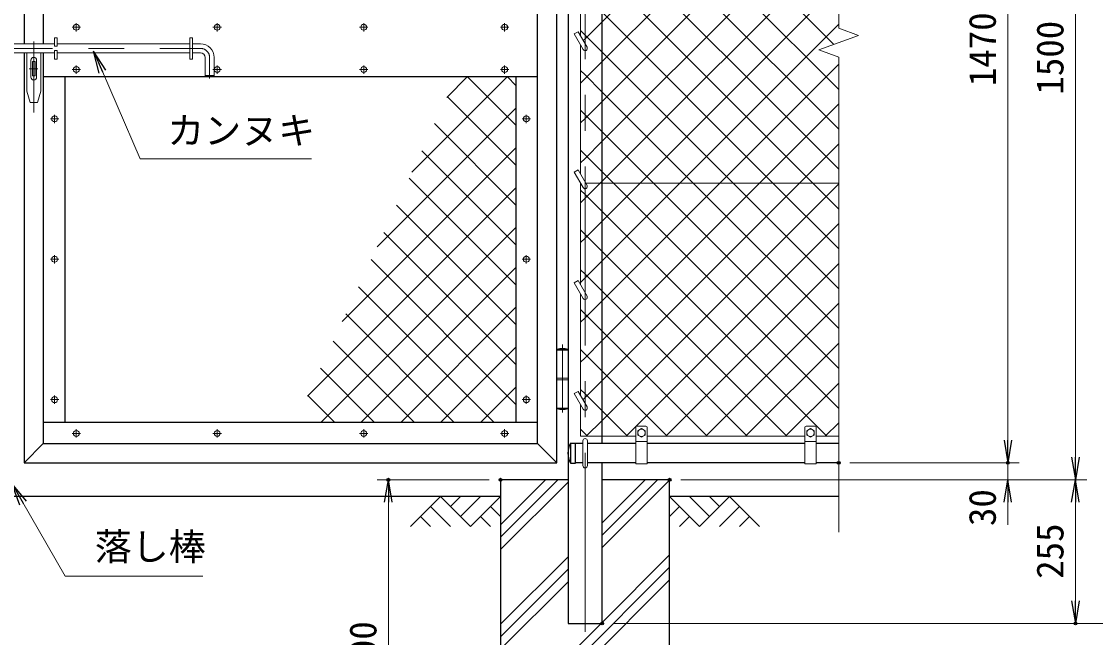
# Model space of a CAD drawing. Units: millimetres, scale not verified. Extents: x -4200 to 4200, y -2970 to 2970.
# Drawn here: x 1242 to 3148, y -819 to 274 of the extents above; entities that cross this region are included whole.
import ezdxf
from ezdxf.enums import TextEntityAlignment as Align

# ---------------------------------------------------------------- set-up
doc = ezdxf.new("R2010")
doc.units = ezdxf.units.MM
doc.header["$LTSCALE"] = 10
doc.header["$PDMODE"] = 32
doc.header["$PDSIZE"] = 5
doc.linetypes.add('USER1', pattern=[50.8, 31.75, -6.35, 6.35, -6.35])
for name, color, linetype, lineweight in [('0-0_D-STR1', 1, 'Continuous', 25), ('0-1_D-DCR-HCH', 7, 'Continuous', 13), ('0-2_D-STR3', 3, 'Continuous', 13), ('0-3_D-BMK', 2, 'USER1', 13), ('0-4_D-STR4', 7, 'Continuous', 25), ('0-5_D-BGD', 7, 'Continuous', 25), ('0-6_D-STR-TXT', 7, 'Continuous', 13), ('0-7_D-STR-DIM', 7, 'Continuous', 13), ('0-B_D-STR2', 7, 'Continuous', 13)]:
    doc.layers.add(name, color=color, linetype=linetype, lineweight=lineweight)
doc.layers.add('0-8_0', color=7, linetype='Continuous')
doc.layers.add('0-9_Defpoints', color=8, linetype='Continuous')
doc.styles.add('ＭＳ ゴシック', font='')
doc.styles.get('ＭＳ ゴシック').set_extended_font_data('MS Gothic')

# ---------------------------------------------------------------- blocks, each defined once
blk = doc.blocks.new('_Open')
at = {"layer": '0-8_0'}
blk.add_line((-10, 1.667), (0, 0), dxfattribs=at)
blk.add_lwpolyline([(-10, -1.667), (0, 0), (-10, 0)], dxfattribs=at)

msp = doc.modelspace()

# ---------------------------------------------------------------- linework, layer by layer
at = {"layer": '0-0_D-STR1'}
for p, q in [((1246.74, 961.37), (1246.74, 234.37)), ((2191.74, -508.63), (2191.74, 961.37)), ((1280.74, 927.37), (1280.74, 234.37)), ((2157.74, -474.63), (2157.74, 927.37)), ((2272.24, -474.63), (2272.24, 927.37)), ((1246.74, 218.37), (1246.74, -508.63)), ((1280.74, 218.37), (1280.74, -474.63)), ((1280.74, 176.37), (2157.74, 176.37)), ((1318.74, 176.37), (1318.74, -436.63)), ((2119.74, -436.63), (2119.74, 176.37)), ((1280.74, -436.63), (2157.74, -436.63)), ((1280.74, -474.63), (1246.74, -508.63)), ((1280.74, -474.63), (2157.74, -474.63)), ((2157.74, -474.63), (2191.74, -508.63)), ((2216.66, -474.13), (2224.99, -474.13)), ((2216.99, -509.13), (2216.99, -474.13)), ((2224.99, -509.13), (2224.99, -474.13)), ((2237.99, -474.63), (2224.99, -474.63)), ((2331.99, -474.63), (2245.99, -474.63)), ((2631.99, -474.63), (2351.99, -474.63)), ((2691.99, -474.63), (2651.99, -474.63)), ((1246.74, -508.63), (2191.74, -508.63)), ((2216.66, -509.13), (2224.99, -509.13)), ((2237.99, -508.63), (2224.99, -508.63)), ((2331.99, -508.63), (2245.99, -508.63)), ((2631.99, -508.63), (2351.99, -508.63)), ((2691.99, -508.63), (2651.99, -508.63))]:
    msp.add_line(p, q, dxfattribs=at)
msp.add_lwpolyline([(2211.74, 977.37), (2211.74, -793.63), (2272.24, -793.63), (2272.24, -508.63)], dxfattribs=at)
for centre, radius, start, end in [((2247.22, -491.63), 35.72, 151.52136, 208.47864), ((2216.66, -475.13), 1, 90, 147.70173), ((2216.66, -508.13), 1, 212.29827, 270)]:
    msp.add_arc(centre, radius, start, end, dxfattribs=at)
at = {"layer": '0-1_D-DCR-HCH'}
for p, q in [((2091.99, -640.52), (2193.88, -538.63)), ((2091.99, -618.42), (2171.78, -538.63)), ((2091.99, -662.62), (2211.74, -542.87)), ((2272.24, -637.05), (2370.66, -538.63)), ((2272.24, -614.95), (2348.56, -538.63)), ((2272.24, -659.14), (2391.99, -539.39)), ((1985.57, -568.63), (1932.36, -621.84)), ((1985.57, -568.63), (2038.78, -621.84)), ((2003.3, -586.37), (2021.04, -568.63)), ((2021.04, -604.11), (2056.52, -568.63)), ((2038.78, -621.84), (2091.99, -568.63)), ((2445.2, -621.84), (2391.99, -568.63)), ((2462.94, -604.11), (2427.47, -568.63)), ((2498.42, -568.63), (2445.2, -621.84)), ((2480.77, -586.46), (2462.94, -568.63)), ((2498.42, -568.63), (2551.63, -621.84)), ((1967.83, -586.37), (2003.47, -621.84)), ((2074.25, -586.37), (2091.99, -604.03)), ((2409.73, -586.37), (2391.99, -604.03)), ((2516.15, -586.37), (2480.52, -621.84)), ((1950.09, -604.11), (1967.91, -621.84)), ((2056.52, -604.11), (2074.34, -621.84)), ((2427.47, -604.11), (2409.65, -621.84)), ((2533.89, -604.11), (2516.07, -621.84)), ((2091.99, -795.2), (2211.74, -675.45)), ((2272.24, -791.73), (2391.99, -671.98)), ((2091.99, -994.07), (2391.99, -694.07)), ((2091.99, -817.3), (2211.74, -697.55)), ((2091.99, -1016.17), (2391.99, -716.17)), ((2091.99, -839.39), (2211.74, -719.64)), ((2091.99, -971.98), (2270.33, -793.63))]:
    msp.add_line(p, q, dxfattribs=at)
at = {"layer": '0-2_D-STR3'}
for p, q in [((2233.99, 248.22), (2233.99, 477.22)), ((2222.6, 251.96), (2229.53, 255.96)), ((2222.6, 251.96), (2238.53, 224.37)), ((2229.53, 255.96), (2245.46, 228.37)), ((1182.74, 234.37), (1300.74, 234.37)), ((1300.74, 245.37), (1300.74, 230.37)), ((1300.74, 245.37), (1305.24, 245.37)), ((1300.74, 230.37), (1305.24, 230.37)), ((1305.24, 245.37), (1305.24, 230.37)), ((1305.24, 234.37), (1540.74, 234.37)), ((1540.74, 245.37), (1540.74, 207.37)), ((1540.74, 245.37), (1545.24, 245.37)), ((1545.24, 245.37), (1545.24, 207.37)), ((1545.24, 234.37), (1559.74, 234.37)), ((2233.99, 3.22), (2233.99, 232.22)), ((1182.74, 218.37), (1300.74, 218.37)), ((1251.24, 218.37), (1251.24, 150.37)), ((1276.24, 218.37), (1276.24, 150.37)), ((1300.74, 222.37), (1300.74, 207.37)), ((1305.24, 218.37), (1540.74, 218.37)), ((1545.24, 218.37), (1559.74, 218.37)), ((1583.74, 210.37), (1583.74, 178.37)), ((1258.74, 205.37), (1258.74, 175.37)), ((1261.49, 202.87), (1265.99, 202.87)), ((1261.49, 202.87), (1261.49, 177.87)), ((1265.99, 202.87), (1265.99, 177.87)), ((1268.74, 205.37), (1268.74, 175.37)), ((1300.74, 207.37), (1305.24, 207.37)), ((1540.74, 207.37), (1545.24, 207.37)), ((1261.49, 177.87), (1265.99, 177.87)), ((1567.74, 178.37), (1583.74, 178.37)), ((1569.74, 176.37), (1581.74, 176.37)), ((1581.74, 176.37), (1583.74, 178.37)), ((1251.24, 150.37), (1257.24, 130.37)), ((1270.24, 130.37), (1276.24, 150.37)), ((1257.24, 130.37), (1270.24, 130.37)), ((2222.6, 6.96), (2229.53, 10.96)), ((2222.6, 6.96), (2238.53, -20.63)), ((2229.53, 10.96), (2245.46, -16.63)), ((2233.99, -193.28), (2233.99, -12.78)), ((2691.99, -12.63), (2243.15, -12.63)), ((2222.6, -189.54), (2229.53, -185.54)), ((2222.6, -189.54), (2238.53, -217.13)), ((2229.53, -185.54), (2245.46, -213.13)), ((2233.99, -389.78), (2233.99, -209.28)), ((2211.74, -308.63), (2191.74, -308.63)), ((2191.74, -308.63), (2191.74, -411.63)), ((2192.24, -307.13), (2192.24, -308.63)), ((2192.24, -307.13), (2211.24, -307.13)), ((2211.24, -307.13), (2211.24, -308.63)), ((2211.74, -308.63), (2211.74, -411.63)), ((2211.74, -358.63), (2191.74, -358.63)), ((2211.74, -361.63), (2191.74, -361.63)), ((2222.6, -386.04), (2229.53, -382.04)), ((2222.6, -386.04), (2238.53, -413.63)), ((2229.53, -382.04), (2245.46, -409.63)), ((2211.74, -411.63), (2191.74, -411.63)), ((2192.24, -411.63), (2192.24, -413.13)), ((2211.24, -413.13), (2192.24, -413.13)), ((2211.24, -411.63), (2211.24, -413.13)), ((2233.99, -461.63), (2233.99, -405.78)), ((2331.99, -510.63), (2331.99, -445.63)), ((2349.99, -443.63), (2333.99, -443.63)), ((2335.49, -459.37), (2335.49, -451.89)), ((2348.49, -459.37), (2348.49, -451.89)), ((2351.99, -510.63), (2351.99, -445.63)), ((2631.99, -510.63), (2631.99, -445.63)), ((2649.99, -443.63), (2633.99, -443.63)), ((2635.49, -459.37), (2635.49, -451.89)), ((2648.49, -459.37), (2648.49, -451.89)), ((2651.99, -510.63), (2651.99, -445.63)), ((2233.99, -461.63), (2331.99, -461.63)), ((2237.99, -513.63), (2237.99, -469.63)), ((2245.99, -513.63), (2245.99, -469.63)), ((2351.99, -470.63), (2331.99, -470.63)), ((2335.49, -459.37), (2341.99, -463.13)), ((2341.99, -463.13), (2348.49, -459.37)), ((2351.99, -461.63), (2631.99, -461.63)), ((2651.99, -470.63), (2631.99, -470.63)), ((2635.49, -459.37), (2641.99, -463.13)), ((2641.99, -463.13), (2648.49, -459.37)), ((2651.99, -461.63), (2691.99, -461.63)), ((2351.99, -510.63), (2331.99, -510.63)), ((2651.99, -510.63), (2631.99, -510.63))]:
    msp.add_line(p, q, dxfattribs=at)
for points in [[(1300.74, 222.37), (1305.24, 222.37), (1305.24, 207.37)], [(1567.74, 210.37), (1567.74, 178.37), (1569.74, 176.37)], [(2335.49, -451.89), (2341.99, -448.13), (2348.49, -451.89)], [(2635.49, -451.89), (2641.99, -448.13), (2648.49, -451.89)]]:
    msp.add_lwpolyline(points, dxfattribs=at)
for centre, radius in [((1339.24, 263.87), 5.25), ((1589.24, 263.87), 5.25), ((1849.24, 263.87), 5.25), ((2099.24, 263.87), 5.25), ((1339.24, 188.87), 5.25), ((1589.24, 188.87), 5.25), ((1849.24, 188.87), 5.25), ((2099.24, 188.87), 5.25), ((1300.74, 101.37), 5.25), ((2137.74, 101.37), 5.25), ((1300.74, -147.63), 5.25), ((2137.74, -147.63), 5.25), ((1300.74, -396.63), 5.25), ((2137.74, -396.63), 5.25), ((1339.24, -456.63), 5.25), ((1589.24, -456.63), 5.25), ((1849.24, -456.63), 5.25), ((2099.24, -456.63), 5.25), ((2341.99, -455.63), 6.49), ((2641.99, -455.63), 6.49)]:
    msp.add_circle(centre, radius, dxfattribs=at)
for centre, radius, start, end in [((1559.74, 210.37), 24, 0, 90), ((1263.74, 205.37), 5, 0, 180), ((1559.74, 210.37), 8, 0, 90), ((2241.99, 226.37), 4, 210, 30), ((1263.74, 175.37), 5, 180, 0), ((2241.99, -18.63), 4, 210, 30), ((2241.99, -215.13), 4, 210, 30), ((2201.74, -336.47), 30.83, 72.05475, 107.94525), ((2201.74, -383.8), 30.83, 252.05475, 287.94525), ((2241.99, -411.63), 4, 210, 30), ((2333.99, -445.63), 2, 90, 180), ((2349.99, -445.63), 2, 0, 90), ((2633.99, -445.63), 2, 90, 180), ((2649.99, -445.63), 2, 0, 90), ((2241.99, -469.63), 4, 0, 180), ((2241.99, -513.63), 4, 180, 0)]:
    msp.add_arc(centre, radius, start, end, dxfattribs=at)
at = {"layer": '0-3_D-BMK'}
for p, q in [((2241.99, -808.63), (2241.99, 1001.37)), ((1339.24, 271.31), (1339.24, 256.43)), ((1589.24, 271.31), (1589.24, 256.43)), ((1849.24, 271.31), (1849.24, 256.43)), ((2099.24, 271.31), (2099.24, 256.43)), ((1346.68, 263.87), (1331.8, 263.87)), ((1596.68, 263.87), (1581.8, 263.87)), ((1856.68, 263.87), (1841.8, 263.87)), ((2106.68, 263.87), (2091.8, 263.87)), ((1263.74, 238.39), (1263.74, 112.85)), ((979.63, 226.37), (1559.74, 226.37)), ((1575.74, 210.37), (1575.74, 173.1)), ((1339.24, 196.31), (1339.24, 181.43)), ((1589.24, 196.31), (1589.24, 181.43)), ((1849.24, 196.31), (1849.24, 181.43)), ((2099.24, 196.31), (2099.24, 181.43)), ((1255.65, 190.37), (1271.19, 190.37)), ((1346.68, 188.87), (1331.8, 188.87)), ((1596.68, 188.87), (1581.8, 188.87)), ((1856.68, 188.87), (1841.8, 188.87)), ((2106.68, 188.87), (2091.8, 188.87)), ((1308.18, 101.37), (1293.3, 101.37)), ((1300.74, 108.81), (1300.74, 93.93)), ((2145.18, 101.37), (2130.3, 101.37)), ((2137.74, 108.81), (2137.74, 93.93)), ((1308.18, -147.63), (1293.3, -147.63)), ((1300.74, -140.19), (1300.74, -155.07)), ((2145.18, -147.63), (2130.3, -147.63)), ((2137.74, -140.19), (2137.74, -155.07)), ((2201.74, -298.93), (2201.74, -419.36)), ((1308.18, -396.63), (1293.3, -396.63)), ((1300.74, -389.19), (1300.74, -404.07)), ((2145.18, -396.63), (2130.3, -396.63)), ((2137.74, -389.19), (2137.74, -404.07)), ((1346.68, -456.63), (1331.8, -456.63)), ((1339.24, -449.19), (1339.24, -464.07)), ((1596.68, -456.63), (1581.8, -456.63)), ((1589.24, -449.19), (1589.24, -464.07)), ((1856.68, -456.63), (1841.8, -456.63)), ((1849.24, -449.19), (1849.24, -464.07)), ((2106.68, -456.63), (2091.8, -456.63)), ((2099.24, -449.19), (2099.24, -464.07))]:
    msp.add_line(p, q, dxfattribs=at)
msp.add_arc((1559.74, 210.37), 16, 0, 90, dxfattribs=at)
at = {"layer": '0-4_D-STR4'}
for p, q in [((2211.74, -538.63), (2091.99, -538.63)), ((2391.99, -538.63), (2272.24, -538.63))]:
    msp.add_line(p, q, dxfattribs=at)
msp.add_lwpolyline([(2091.99, -538.63), (2091.99, -1138.63), (2391.99, -1138.63), (2391.99, -538.63)], dxfattribs=at)
at = {"layer": '0-5_D-BGD'}
for p, q in [((2091.99, -568.63), (391.99, -568.63)), ((2691.99, -568.63), (2391.99, -568.63))]:
    msp.add_line(p, q, dxfattribs=at)
at = {"layer": '0-6_D-STR-TXT'}
for points in [[(1756.7, 30.25), (1452.73, 30.25), (1370.71, 219.76)], [(1563.92, -709.62), (1319.6, -709.62), (1225.93, -547.38)]]:
    msp.add_lwpolyline(points, dxfattribs=at)
at = {"layer": '0-7_D-STR-DIM'}
for p, q in [((2691.99, 262.02), (2691.99, 1024.37)), ((2991.99, -468.63), (2991.99, 921.37)), ((3111.99, -498.63), (3111.99, 921.37)), ((2656.75, 223.54), (2727.23, 249.19)), ((2727.23, 249.19), (2691.99, 262.02)), ((2691.99, 210.72), (2656.75, 223.54)), ((2691.99, -631.63), (2691.99, 210.72)), ((2991.99, -468.63), (2991.99, -428.63)), ((2711.99, -508.63), (3011.99, -508.63)), ((2711.99, -508.63), (3011.99, -508.63)), ((2991.99, -538.63), (2991.99, -508.63)), ((2071.99, -538.63), (1872.98, -538.63)), ((2411.99, -538.63), (3011.99, -538.63)), ((2411.99, -538.63), (3131.99, -538.63)), ((2411.99, -538.63), (3131.99, -538.63)), ((1892.98, -1098.63), (1892.98, -578.63)), ((2991.99, -578.63), (2991.99, -618.63)), ((3111.99, -578.63), (3111.99, -753.63)), ((2292.24, -793.63), (3251.99, -793.63)), ((2292.24, -793.63), (3131.99, -793.63))]:
    msp.add_line(p, q, dxfattribs=at)
at = {"layer": '0-9_Defpoints'}
for p in [(2691.99, -508.63), (2991.99, -508.63), (1892.98, -538.63), (2091.99, -538.63), (2391.99, -538.63), (2272.24, -793.63), (3111.99, -793.63)]:
    msp.add_point(p, dxfattribs=at)
at = {"layer": '0-B_D-STR2'}
for p, q in [((2272.24, 203.02), (2546.59, 477.37)), ((2272.24, 132.31), (2617.3, 477.37)), ((2272.24, 61.6), (2688.01, 477.37)), ((2691.99, 82.82), (2297.45, 477.37)), ((2691.99, 153.53), (2368.16, 477.37)), ((2646.03, -12.63), (2272.24, 361.15)), ((2339.43, -12.63), (2691.99, 339.93)), ((2575.31, -12.63), (2272.24, 290.44)), ((2410.14, -12.63), (2691.99, 269.22)), ((2241.99, 249.98), (2233.99, 257.98)), ((2272.24, 219.73), (2241.99, 249.98)), ((2504.6, -12.63), (2272.24, 219.73)), ((2241.99, 172.77), (2272.24, 203.02)), ((2480.85, -12.63), (2691.99, 198.5)), ((1934.63, 6.83), (2104.17, 176.37)), ((1996.42, 139.33), (2033.46, 176.37)), ((2119.74, 89.39), (2032.76, 176.37)), ((2119.74, 160.1), (2103.47, 176.37)), ((2241.99, 179.27), (2233.99, 187.27)), ((2233.99, 164.77), (2241.99, 172.77)), ((2272.24, 149.02), (2241.99, 179.27)), ((2119.74, 18.68), (1997.27, 141.15)), ((2433.89, -12.63), (2272.24, 149.02)), ((1872.85, -125.66), (2119.74, 121.23)), ((2241.99, 108.56), (2233.99, 116.56)), ((2241.99, 102.06), (2272.24, 132.31)), ((2551.56, -12.63), (2691.99, 127.79)), ((2233.99, 94.06), (2241.99, 102.06)), ((2272.24, 78.31), (2241.99, 108.56)), ((2119.74, -52.03), (1974.78, 92.93)), ((2363.18, -12.63), (2272.24, 78.31)), ((2241.99, 31.35), (2272.24, 61.6)), ((1811.07, -258.15), (2119.74, 50.52)), ((2119.74, -122.74), (1952.29, 44.7)), ((2241.99, 37.85), (2233.99, 45.85)), ((2233.99, 23.35), (2241.99, 31.35)), ((2272.24, 7.6), (2241.99, 37.85)), ((2292.47, -12.63), (2272.24, 7.6)), ((2119.74, -193.46), (1929.81, -3.52)), ((2272.24, -79.82), (2339.43, -12.63)), ((2272.24, -150.53), (2410.14, -12.63)), ((2272.24, -221.25), (2480.85, -12.63)), ((2272.24, -291.96), (2551.56, -12.63)), ((2691.99, -412.15), (2292.47, -12.63)), ((2691.99, -341.44), (2363.18, -12.63)), ((2691.99, -270.73), (2433.89, -12.63)), ((2691.99, -200.02), (2504.6, -12.63)), ((2691.99, -129.31), (2575.31, -12.63)), ((2691.99, -58.6), (2646.03, -12.63)), ((1749.29, -390.65), (2119.74, -20.19)), ((2119.74, -264.17), (1907.32, -51.74)), ((1774.01, -436.63), (2119.74, -90.9)), ((2241.99, -110.07), (2272.24, -79.82)), ((2314.7, -461.63), (2691.99, -84.34)), ((2119.74, -334.88), (1884.83, -99.97)), ((2241.99, -103.57), (2233.99, -95.57)), ((2233.99, -118.07), (2241.99, -110.07)), ((2272.24, -133.82), (2241.99, -103.57)), ((2119.74, -405.59), (1862.35, -148.19)), ((2241.99, -180.78), (2272.24, -150.53)), ((2600.05, -461.63), (2272.24, -133.82)), ((1844.72, -436.63), (2119.74, -161.61)), ((2241.99, -174.28), (2233.99, -166.28)), ((2385.41, -461.63), (2691.99, -155.05)), ((2233.99, -188.78), (2241.99, -180.78)), ((2272.24, -204.53), (2241.99, -174.28)), ((2080.08, -436.63), (1839.86, -196.42)), ((2529.34, -461.63), (2272.24, -204.53)), ((2241.99, -251.5), (2272.24, -221.25)), ((2456.12, -461.63), (2691.99, -225.76)), ((2009.36, -436.63), (1817.37, -244.64)), ((1915.43, -436.63), (2119.74, -232.32)), ((2241.99, -244.99), (2233.99, -236.99)), ((2272.24, -275.24), (2241.99, -244.99)), ((2233.99, -259.5), (2241.99, -251.5)), ((2458.63, -461.63), (2272.24, -275.24)), ((1938.65, -436.63), (1794.88, -292.86)), ((1986.14, -436.63), (2119.74, -303.03)), ((2241.99, -322.21), (2272.24, -291.96)), ((2526.83, -461.63), (2691.99, -296.47)), ((2241.99, -315.71), (2233.99, -307.71)), ((2233.99, -330.21), (2241.99, -322.21)), ((2272.24, -345.96), (2241.99, -315.71)), ((1867.94, -436.63), (1772.4, -341.09)), ((2387.92, -461.63), (2272.24, -345.96)), ((2056.85, -436.63), (2119.74, -373.75)), ((2597.54, -461.63), (2691.99, -367.18)), ((1797.23, -436.63), (1749.91, -389.31)), ((2668.25, -461.63), (2691.99, -437.89))]:
    msp.add_line(p, q, dxfattribs=at)
for points in [[(2238.66, 240.14), (2241.99, 243.48), (2272.24, 273.73), (2475.88, 477.37), (2691.99, 693.48)], [(2683.1, 233.13), (2438.87, 477.37), (2272.24, 643.99), (2244.21, 672.03)], [(2691.99, 12.11), (2272.24, 431.86), (2241.99, 462.11), (2233.99, 470.11)], [(2233.99, -47.36), (2241.99, -39.36), (2268.72, -12.63), (2272.24, -9.11), (2691.99, 410.64)], [(2238.07, -396.84), (2241.99, -392.92), (2272.24, -362.67), (2622.28, -12.63), (2691.99, 57.08)], [(2243.99, -461.63), (2272.24, -433.38), (2691.99, -13.63)], [(2670.76, -461.63), (2272.24, -63.11), (2241.99, -32.86), (2233.99, -24.86)], [(2317.21, -461.63), (2272.24, -416.67), (2241.99, -386.42), (2233.99, -378.42)], [(2246.5, -461.63), (2241.99, -457.13), (2233.99, -449.13)]]:
    msp.add_lwpolyline(points, dxfattribs=at)

# ---------------------------------------------------------------- block references
at = {"layer": '0-6_D-STR-TXT', "xscale": 4, "yscale": 4}
for p, rotation in [((1369.92, 221.6), 113.40164), ((1224.93, -545.65), 120)]:
    msp.add_blockref('_Open', p, dxfattribs=dict(at, rotation=rotation))
at = {"layer": '0-7_D-STR-DIM', "xscale": 4, "yscale": 4}
for p, rotation in [((2991.99, -508.63), 270), ((2991.99, -508.63), 270), ((3111.99, -538.63), 270), ((1892.98, -538.63), 90), ((2991.99, -538.63), 90), ((3111.99, -538.63), 90), ((3111.99, -793.63), 270)]:
    msp.add_blockref('_Open', p, dxfattribs=dict(at, rotation=rotation))

# ---------------------------------------------------------------- texts
at = {"layer": '0-6_D-STR-TXT', "style": 'ＭＳ ゴシック'}
for s, p in [('カンヌキ', (1500.61, 42.33)), ('落し棒', (1372.04, -695.89))]:
    msp.add_text(s, height=48.09, dxfattribs=at).set_placement(p, align=Align.BOTTOM_LEFT)
at = {"layer": '0-7_D-STR-DIM', "style": 'ＭＳ ゴシック'}
for s, p in [('1470', (2985.24, 159.47)), ('1500', (3105.24, 144.47)), ('30', (2985.24, -620.83)), ('255', (3105.24, -714.48)), ('600', (1886.23, -887.88))]:
    msp.add_text(s, height=48.09, rotation=90, dxfattribs=at).set_placement(p, align=Align.BOTTOM_LEFT)

doc.saveas('drawing.dxf')
